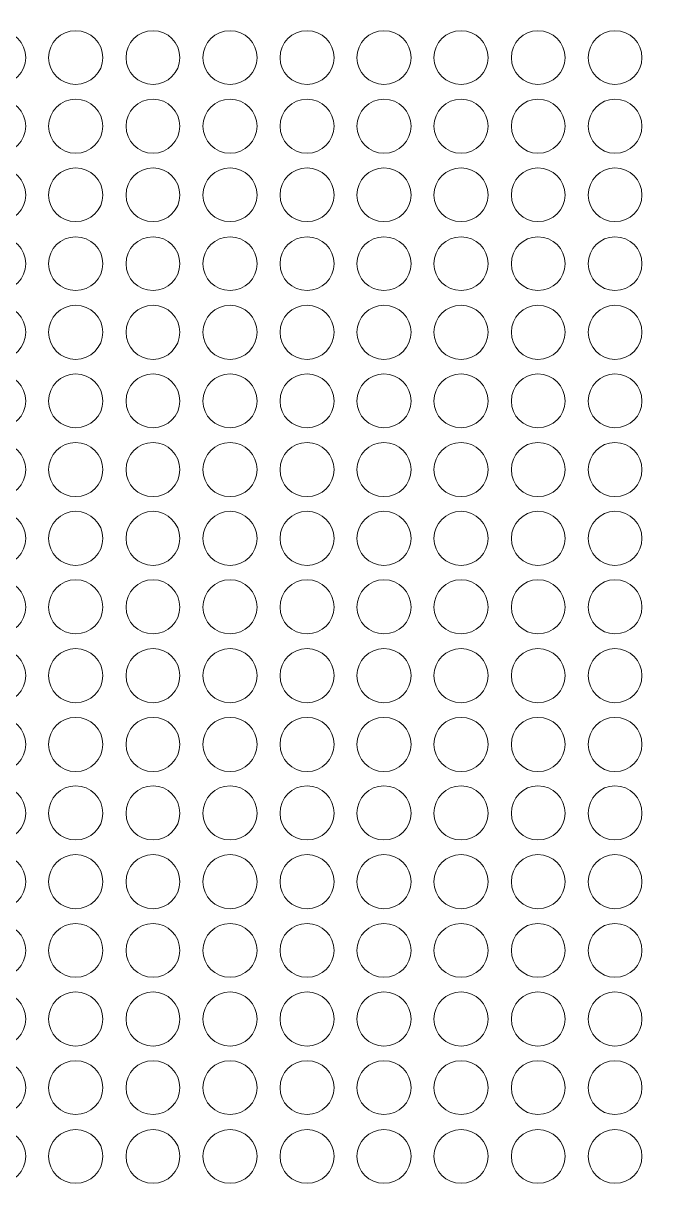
# Model space of a CAD drawing. Header units: inches. Extents: x 243 to 900, y -519 to -86.
# Drawn here: x 357.24 to 377.49, y -239.6 to -202.09 of the extents above; entities that cross this region are included whole.
import ezdxf

# ---------------------------------------------------------------- set-up
doc = ezdxf.new("R2010")
doc.units = ezdxf.units.IN
doc.header["$MEASUREMENT"] = 0
doc.layers.add('Layer 1', color=7, linetype='Continuous')

# ---------------------------------------------------------------- blocks, each defined once
blk = doc.blocks.new('block 3')
at = {"layer": 'Layer 1', "lineweight": 0}
blk.add_open_spline([(898.138, -484.267), (898.138, -494.991), (889.368, -503.763), (878.645, -503.763), (878.645, -503.763), (266.12, -503.763), (266.12, -503.763), (255.397, -503.763), (246.624, -494.991), (246.624, -484.267), (246.624, -484.267), (246.624, -108.507), (246.624, -108.507), (246.624, -97.783), (255.397, -89.011), (266.12, -89.011), (266.12, -89.011), (878.645, -89.011), (878.645, -89.011), (889.368, -89.011), (898.138, -97.783), (898.138, -108.507), (898.138, -108.507), (898.138, -484.267), (898.138, -484.267)], degree=3, knots=[0, 0, 0, 0, 1, 1, 1, 2, 2, 2, 3, 3, 3, 4, 4, 4, 5, 5, 5, 6, 6, 6, 7, 7, 7, 8, 8, 8, 8], dxfattribs=at)
blk = doc.blocks.new('block 2')
at = {"layer": 'Layer 1'}
blk.add_blockref('block 3', (0, 0), dxfattribs=at)
blk = doc.blocks.new('block 34')
at = {"layer": 'Layer 1', "lineweight": 0}
for points in [[(357.322, -203.195), (357.322, -203.669), (356.923, -204.049), (356.449, -204.049), (355.979, -204.049), (355.58, -203.669), (355.58, -203.195), (355.58, -202.706), (355.979, -202.327), (356.449, -202.327), (356.923, -202.327), (357.322, -202.706), (357.322, -203.195)], [(359.794, -203.195), (359.794, -203.669), (359.411, -204.049), (358.921, -204.049), (358.451, -204.049), (358.052, -203.669), (358.052, -203.195), (358.052, -202.706), (358.451, -202.327), (358.921, -202.327), (359.411, -202.327), (359.794, -202.706), (359.794, -203.195)], [(362.266, -203.195), (362.266, -203.669), (361.882, -204.049), (361.409, -204.049), (360.923, -204.049), (360.54, -203.669), (360.54, -203.195), (360.54, -202.706), (360.923, -202.327), (361.409, -202.327), (361.882, -202.327), (362.266, -202.706), (362.266, -203.195)], [(364.751, -203.195), (364.751, -203.669), (364.352, -204.049), (363.881, -204.049), (363.392, -204.049), (363.011, -203.669), (363.011, -203.195), (363.011, -202.706), (363.392, -202.327), (363.881, -202.327), (364.352, -202.327), (364.751, -202.706), (364.751, -203.195)], [(367.223, -203.195), (367.223, -203.669), (366.829, -204.049), (366.353, -204.049), (365.867, -204.049), (365.486, -203.669), (365.486, -203.195), (365.486, -202.706), (365.867, -202.327), (366.353, -202.327), (366.829, -202.327), (367.223, -202.706), (367.223, -203.195)], [(369.695, -203.195), (369.695, -203.669), (369.312, -204.049), (368.825, -204.049), (368.352, -204.049), (367.955, -203.669), (367.955, -203.195), (367.955, -202.706), (368.352, -202.327), (368.825, -202.327), (369.312, -202.327), (369.695, -202.706), (369.695, -203.195)], [(372.167, -203.195), (372.167, -203.669), (371.786, -204.049), (371.3, -204.049), (370.824, -204.049), (370.427, -203.669), (370.427, -203.195), (370.427, -202.706), (370.824, -202.327), (371.3, -202.327), (371.786, -202.327), (372.167, -202.706), (372.167, -203.195)], [(374.639, -203.195), (374.639, -203.669), (374.258, -204.049), (373.767, -204.049), (373.299, -204.049), (372.918, -203.669), (372.918, -203.195), (372.918, -202.706), (373.299, -202.327), (373.767, -202.327), (374.258, -202.327), (374.639, -202.706), (374.639, -203.195)], [(377.111, -203.195), (377.111, -203.669), (376.73, -204.049), (376.241, -204.049), (375.768, -204.049), (375.387, -203.669), (375.387, -203.195), (375.387, -202.706), (375.768, -202.327), (376.241, -202.327), (376.73, -202.327), (377.111, -202.706), (377.111, -203.195)]]:
    blk.add_open_spline(points, degree=3, knots=[0, 0, 0, 0, 1, 1, 1, 2, 2, 2, 3, 3, 3, 4, 4, 4, 4], dxfattribs=at)
blk = doc.blocks.new('block 35')
at = {"layer": 'Layer 1', "lineweight": 0}
for points in [[(357.322, -205.392), (357.322, -205.868), (356.923, -206.263), (356.449, -206.263), (355.979, -206.263), (355.58, -205.868), (355.58, -205.392), (355.58, -204.921), (355.979, -204.525), (356.449, -204.525), (356.923, -204.525), (357.322, -204.921), (357.322, -205.392)], [(359.794, -205.392), (359.794, -205.868), (359.411, -206.263), (358.921, -206.263), (358.451, -206.263), (358.052, -205.868), (358.052, -205.392), (358.052, -204.921), (358.451, -204.525), (358.921, -204.525), (359.411, -204.525), (359.794, -204.921), (359.794, -205.392)], [(362.266, -205.392), (362.266, -205.868), (361.882, -206.263), (361.409, -206.263), (360.923, -206.263), (360.54, -205.868), (360.54, -205.392), (360.54, -204.921), (360.923, -204.525), (361.409, -204.525), (361.882, -204.525), (362.266, -204.921), (362.266, -205.392)], [(364.751, -205.392), (364.751, -205.868), (364.352, -206.263), (363.881, -206.263), (363.392, -206.263), (363.011, -205.868), (363.011, -205.392), (363.011, -204.921), (363.392, -204.525), (363.881, -204.525), (364.352, -204.525), (364.751, -204.921), (364.751, -205.392)], [(367.223, -205.392), (367.223, -205.868), (366.829, -206.263), (366.353, -206.263), (365.867, -206.263), (365.486, -205.868), (365.486, -205.392), (365.486, -204.921), (365.867, -204.525), (366.353, -204.525), (366.829, -204.525), (367.223, -204.921), (367.223, -205.392)], [(369.695, -205.392), (369.695, -205.868), (369.312, -206.263), (368.825, -206.263), (368.352, -206.263), (367.955, -205.868), (367.955, -205.392), (367.955, -204.921), (368.352, -204.525), (368.825, -204.525), (369.312, -204.525), (369.695, -204.921), (369.695, -205.392)], [(372.167, -205.392), (372.167, -205.868), (371.786, -206.263), (371.3, -206.263), (370.824, -206.263), (370.427, -205.868), (370.427, -205.392), (370.427, -204.921), (370.824, -204.525), (371.3, -204.525), (371.786, -204.525), (372.167, -204.921), (372.167, -205.392)], [(374.639, -205.392), (374.639, -205.868), (374.258, -206.263), (373.767, -206.263), (373.299, -206.263), (372.918, -205.868), (372.918, -205.392), (372.918, -204.921), (373.299, -204.525), (373.767, -204.525), (374.258, -204.525), (374.639, -204.921), (374.639, -205.392)], [(377.111, -205.392), (377.111, -205.868), (376.73, -206.263), (376.241, -206.263), (375.768, -206.263), (375.387, -205.868), (375.387, -205.392), (375.387, -204.921), (375.768, -204.525), (376.241, -204.525), (376.73, -204.525), (377.111, -204.921), (377.111, -205.392)]]:
    blk.add_open_spline(points, degree=3, knots=[0, 0, 0, 0, 1, 1, 1, 2, 2, 2, 3, 3, 3, 4, 4, 4, 4], dxfattribs=at)
blk = doc.blocks.new('block 36')
at = {"layer": 'Layer 1', "lineweight": 0}
for points in [[(357.322, -207.606), (357.322, -208.078), (356.923, -208.459), (356.449, -208.459), (355.979, -208.459), (355.58, -208.078), (355.58, -207.606), (355.58, -207.117), (355.979, -206.734), (356.449, -206.734), (356.923, -206.734), (357.322, -207.117), (357.322, -207.606)], [(359.794, -207.606), (359.794, -208.078), (359.411, -208.459), (358.921, -208.459), (358.451, -208.459), (358.052, -208.078), (358.052, -207.606), (358.052, -207.117), (358.451, -206.734), (358.921, -206.734), (359.411, -206.734), (359.794, -207.117), (359.794, -207.606)], [(362.266, -207.606), (362.266, -208.078), (361.882, -208.459), (361.409, -208.459), (360.923, -208.459), (360.54, -208.078), (360.54, -207.606), (360.54, -207.117), (360.923, -206.734), (361.409, -206.734), (361.882, -206.734), (362.266, -207.117), (362.266, -207.606)], [(364.751, -207.606), (364.751, -208.078), (364.352, -208.459), (363.881, -208.459), (363.392, -208.459), (363.011, -208.078), (363.011, -207.606), (363.011, -207.117), (363.392, -206.734), (363.881, -206.734), (364.352, -206.734), (364.751, -207.117), (364.751, -207.606)], [(367.223, -207.606), (367.223, -208.078), (366.829, -208.459), (366.353, -208.459), (365.867, -208.459), (365.486, -208.078), (365.486, -207.606), (365.486, -207.117), (365.867, -206.734), (366.353, -206.734), (366.829, -206.734), (367.223, -207.117), (367.223, -207.606)], [(369.695, -207.606), (369.695, -208.078), (369.312, -208.459), (368.825, -208.459), (368.352, -208.459), (367.955, -208.078), (367.955, -207.606), (367.955, -207.117), (368.352, -206.734), (368.825, -206.734), (369.312, -206.734), (369.695, -207.117), (369.695, -207.606)], [(372.167, -207.606), (372.167, -208.078), (371.786, -208.459), (371.3, -208.459), (370.824, -208.459), (370.427, -208.078), (370.427, -207.606), (370.427, -207.117), (370.824, -206.734), (371.3, -206.734), (371.786, -206.734), (372.167, -207.117), (372.167, -207.606)], [(374.639, -207.606), (374.639, -208.078), (374.258, -208.459), (373.767, -208.459), (373.299, -208.459), (372.918, -208.078), (372.918, -207.606), (372.918, -207.117), (373.299, -206.734), (373.767, -206.734), (374.258, -206.734), (374.639, -207.117), (374.639, -207.606)], [(377.111, -207.606), (377.111, -208.078), (376.73, -208.459), (376.241, -208.459), (375.768, -208.459), (375.387, -208.078), (375.387, -207.606), (375.387, -207.117), (375.768, -206.734), (376.241, -206.734), (376.73, -206.734), (377.111, -207.117), (377.111, -207.606)]]:
    blk.add_open_spline(points, degree=3, knots=[0, 0, 0, 0, 1, 1, 1, 2, 2, 2, 3, 3, 3, 4, 4, 4, 4], dxfattribs=at)
blk = doc.blocks.new('block 37')
at = {"layer": 'Layer 1', "lineweight": 0}
for points in [[(357.322, -209.817), (357.322, -210.291), (356.923, -210.671), (356.449, -210.671), (355.979, -210.671), (355.58, -210.291), (355.58, -209.817), (355.58, -209.327), (355.979, -208.948), (356.449, -208.948), (356.923, -208.948), (357.322, -209.327), (357.322, -209.817)], [(359.794, -209.817), (359.794, -210.291), (359.411, -210.671), (358.921, -210.671), (358.451, -210.671), (358.052, -210.291), (358.052, -209.817), (358.052, -209.327), (358.451, -208.948), (358.921, -208.948), (359.411, -208.948), (359.794, -209.327), (359.794, -209.817)], [(362.266, -209.817), (362.266, -210.291), (361.882, -210.671), (361.409, -210.671), (360.923, -210.671), (360.54, -210.291), (360.54, -209.817), (360.54, -209.327), (360.923, -208.948), (361.409, -208.948), (361.882, -208.948), (362.266, -209.327), (362.266, -209.817)], [(364.751, -209.817), (364.751, -210.291), (364.352, -210.671), (363.881, -210.671), (363.392, -210.671), (363.011, -210.291), (363.011, -209.817), (363.011, -209.327), (363.392, -208.948), (363.881, -208.948), (364.352, -208.948), (364.751, -209.327), (364.751, -209.817)], [(367.223, -209.817), (367.223, -210.291), (366.829, -210.671), (366.353, -210.671), (365.867, -210.671), (365.486, -210.291), (365.486, -209.817), (365.486, -209.327), (365.867, -208.948), (366.353, -208.948), (366.829, -208.948), (367.223, -209.327), (367.223, -209.817)], [(369.695, -209.817), (369.695, -210.291), (369.312, -210.671), (368.825, -210.671), (368.352, -210.671), (367.955, -210.291), (367.955, -209.817), (367.955, -209.327), (368.352, -208.948), (368.825, -208.948), (369.312, -208.948), (369.695, -209.327), (369.695, -209.817)], [(372.167, -209.817), (372.167, -210.291), (371.786, -210.671), (371.3, -210.671), (370.824, -210.671), (370.427, -210.291), (370.427, -209.817), (370.427, -209.327), (370.824, -208.948), (371.3, -208.948), (371.786, -208.948), (372.167, -209.327), (372.167, -209.817)], [(374.639, -209.817), (374.639, -210.291), (374.258, -210.671), (373.767, -210.671), (373.299, -210.671), (372.918, -210.291), (372.918, -209.817), (372.918, -209.327), (373.299, -208.948), (373.767, -208.948), (374.258, -208.948), (374.639, -209.327), (374.639, -209.817)], [(377.111, -209.817), (377.111, -210.291), (376.73, -210.671), (376.241, -210.671), (375.768, -210.671), (375.387, -210.291), (375.387, -209.817), (375.387, -209.327), (375.768, -208.948), (376.241, -208.948), (376.73, -208.948), (377.111, -209.327), (377.111, -209.817)]]:
    blk.add_open_spline(points, degree=3, knots=[0, 0, 0, 0, 1, 1, 1, 2, 2, 2, 3, 3, 3, 4, 4, 4, 4], dxfattribs=at)
blk = doc.blocks.new('block 38')
at = {"layer": 'Layer 1', "lineweight": 0}
for points in [[(357.322, -212.014), (357.322, -212.49), (356.923, -212.886), (356.449, -212.886), (355.979, -212.886), (355.58, -212.49), (355.58, -212.014), (355.58, -211.543), (355.979, -211.145), (356.449, -211.145), (356.923, -211.145), (357.322, -211.543), (357.322, -212.014)], [(359.794, -212.014), (359.794, -212.49), (359.411, -212.886), (358.921, -212.886), (358.451, -212.886), (358.052, -212.49), (358.052, -212.014), (358.052, -211.543), (358.451, -211.145), (358.921, -211.145), (359.411, -211.145), (359.794, -211.543), (359.794, -212.014)], [(362.266, -212.014), (362.266, -212.49), (361.882, -212.886), (361.409, -212.886), (360.923, -212.886), (360.54, -212.49), (360.54, -212.014), (360.54, -211.543), (360.923, -211.145), (361.409, -211.145), (361.882, -211.145), (362.266, -211.543), (362.266, -212.014)], [(364.751, -212.014), (364.751, -212.49), (364.352, -212.886), (363.881, -212.886), (363.392, -212.886), (363.011, -212.49), (363.011, -212.014), (363.011, -211.543), (363.392, -211.145), (363.881, -211.145), (364.352, -211.145), (364.751, -211.543), (364.751, -212.014)], [(367.223, -212.014), (367.223, -212.49), (366.829, -212.886), (366.353, -212.886), (365.867, -212.886), (365.486, -212.49), (365.486, -212.014), (365.486, -211.543), (365.867, -211.145), (366.353, -211.145), (366.829, -211.145), (367.223, -211.543), (367.223, -212.014)], [(369.695, -212.014), (369.695, -212.49), (369.312, -212.886), (368.825, -212.886), (368.352, -212.886), (367.955, -212.49), (367.955, -212.014), (367.955, -211.543), (368.352, -211.145), (368.825, -211.145), (369.312, -211.145), (369.695, -211.543), (369.695, -212.014)], [(372.167, -212.014), (372.167, -212.49), (371.786, -212.886), (371.3, -212.886), (370.824, -212.886), (370.427, -212.49), (370.427, -212.014), (370.427, -211.543), (370.824, -211.145), (371.3, -211.145), (371.786, -211.145), (372.167, -211.543), (372.167, -212.014)], [(374.639, -212.014), (374.639, -212.49), (374.258, -212.886), (373.767, -212.886), (373.299, -212.886), (372.918, -212.49), (372.918, -212.014), (372.918, -211.543), (373.299, -211.145), (373.767, -211.145), (374.258, -211.145), (374.639, -211.543), (374.639, -212.014)], [(377.111, -212.014), (377.111, -212.49), (376.73, -212.886), (376.241, -212.886), (375.768, -212.886), (375.387, -212.49), (375.387, -212.014), (375.387, -211.543), (375.768, -211.145), (376.241, -211.145), (376.73, -211.145), (377.111, -211.543), (377.111, -212.014)]]:
    blk.add_open_spline(points, degree=3, knots=[0, 0, 0, 0, 1, 1, 1, 2, 2, 2, 3, 3, 3, 4, 4, 4, 4], dxfattribs=at)
blk = doc.blocks.new('block 39')
at = {"layer": 'Layer 1', "lineweight": 0}
for points in [[(357.322, -214.229), (357.322, -214.699), (356.923, -215.083), (356.449, -215.083), (355.979, -215.083), (355.58, -214.699), (355.58, -214.229), (355.58, -213.74), (355.979, -213.355), (356.449, -213.355), (356.923, -213.355), (357.322, -213.74), (357.322, -214.229)], [(359.794, -214.229), (359.794, -214.699), (359.411, -215.083), (358.921, -215.083), (358.451, -215.083), (358.052, -214.699), (358.052, -214.229), (358.052, -213.74), (358.451, -213.355), (358.921, -213.355), (359.411, -213.355), (359.794, -213.74), (359.794, -214.229)], [(362.266, -214.229), (362.266, -214.699), (361.882, -215.083), (361.409, -215.083), (360.923, -215.083), (360.54, -214.699), (360.54, -214.229), (360.54, -213.74), (360.923, -213.355), (361.409, -213.355), (361.882, -213.355), (362.266, -213.74), (362.266, -214.229)], [(364.751, -214.229), (364.751, -214.699), (364.352, -215.083), (363.881, -215.083), (363.392, -215.083), (363.011, -214.699), (363.011, -214.229), (363.011, -213.74), (363.392, -213.355), (363.881, -213.355), (364.352, -213.355), (364.751, -213.74), (364.751, -214.229)], [(367.223, -214.229), (367.223, -214.699), (366.829, -215.083), (366.353, -215.083), (365.867, -215.083), (365.486, -214.699), (365.486, -214.229), (365.486, -213.74), (365.867, -213.355), (366.353, -213.355), (366.829, -213.355), (367.223, -213.74), (367.223, -214.229)], [(369.695, -214.229), (369.695, -214.699), (369.312, -215.083), (368.825, -215.083), (368.352, -215.083), (367.955, -214.699), (367.955, -214.229), (367.955, -213.74), (368.352, -213.355), (368.825, -213.355), (369.312, -213.355), (369.695, -213.74), (369.695, -214.229)], [(372.167, -214.229), (372.167, -214.699), (371.786, -215.083), (371.3, -215.083), (370.824, -215.083), (370.427, -214.699), (370.427, -214.229), (370.427, -213.74), (370.824, -213.355), (371.3, -213.355), (371.786, -213.355), (372.167, -213.74), (372.167, -214.229)], [(374.639, -214.229), (374.639, -214.699), (374.258, -215.083), (373.767, -215.083), (373.299, -215.083), (372.918, -214.699), (372.918, -214.229), (372.918, -213.74), (373.299, -213.355), (373.767, -213.355), (374.258, -213.355), (374.639, -213.74), (374.639, -214.229)], [(377.111, -214.229), (377.111, -214.699), (376.73, -215.083), (376.241, -215.083), (375.768, -215.083), (375.387, -214.699), (375.387, -214.229), (375.387, -213.74), (375.768, -213.355), (376.241, -213.355), (376.73, -213.355), (377.111, -213.74), (377.111, -214.229)]]:
    blk.add_open_spline(points, degree=3, knots=[0, 0, 0, 0, 1, 1, 1, 2, 2, 2, 3, 3, 3, 4, 4, 4, 4], dxfattribs=at)
blk = doc.blocks.new('block 40')
at = {"layer": 'Layer 1', "lineweight": 0}
for points in [[(357.322, -216.425), (357.322, -216.914), (356.923, -217.295), (356.449, -217.295), (355.979, -217.295), (355.58, -216.914), (355.58, -216.425), (355.58, -215.952), (355.979, -215.556), (356.449, -215.556), (356.923, -215.556), (357.322, -215.952), (357.322, -216.425)], [(359.794, -216.425), (359.794, -216.914), (359.411, -217.295), (358.921, -217.295), (358.451, -217.295), (358.052, -216.914), (358.052, -216.425), (358.052, -215.952), (358.451, -215.556), (358.921, -215.556), (359.411, -215.556), (359.794, -215.952), (359.794, -216.425)], [(362.266, -216.425), (362.266, -216.914), (361.882, -217.295), (361.409, -217.295), (360.923, -217.295), (360.54, -216.914), (360.54, -216.425), (360.54, -215.952), (360.923, -215.556), (361.409, -215.556), (361.882, -215.556), (362.266, -215.952), (362.266, -216.425)], [(364.751, -216.425), (364.751, -216.914), (364.352, -217.295), (363.881, -217.295), (363.392, -217.295), (363.011, -216.914), (363.011, -216.425), (363.011, -215.952), (363.392, -215.556), (363.881, -215.556), (364.352, -215.556), (364.751, -215.952), (364.751, -216.425)], [(367.223, -216.425), (367.223, -216.914), (366.829, -217.295), (366.353, -217.295), (365.867, -217.295), (365.486, -216.914), (365.486, -216.425), (365.486, -215.952), (365.867, -215.556), (366.353, -215.556), (366.829, -215.556), (367.223, -215.952), (367.223, -216.425)], [(369.695, -216.425), (369.695, -216.914), (369.312, -217.295), (368.825, -217.295), (368.352, -217.295), (367.955, -216.914), (367.955, -216.425), (367.955, -215.952), (368.352, -215.556), (368.825, -215.556), (369.312, -215.556), (369.695, -215.952), (369.695, -216.425)], [(372.167, -216.425), (372.167, -216.914), (371.786, -217.295), (371.3, -217.295), (370.824, -217.295), (370.427, -216.914), (370.427, -216.425), (370.427, -215.952), (370.824, -215.556), (371.3, -215.556), (371.786, -215.556), (372.167, -215.952), (372.167, -216.425)], [(374.639, -216.425), (374.639, -216.914), (374.258, -217.295), (373.767, -217.295), (373.299, -217.295), (372.918, -216.914), (372.918, -216.425), (372.918, -215.952), (373.299, -215.556), (373.767, -215.556), (374.258, -215.556), (374.639, -215.952), (374.639, -216.425)], [(377.111, -216.425), (377.111, -216.914), (376.73, -217.295), (376.241, -217.295), (375.768, -217.295), (375.387, -216.914), (375.387, -216.425), (375.387, -215.952), (375.768, -215.556), (376.241, -215.556), (376.73, -215.556), (377.111, -215.952), (377.111, -216.425)]]:
    blk.add_open_spline(points, degree=3, knots=[0, 0, 0, 0, 1, 1, 1, 2, 2, 2, 3, 3, 3, 4, 4, 4, 4], dxfattribs=at)
blk = doc.blocks.new('block 41')
at = {"layer": 'Layer 1', "lineweight": 0}
for points in [[(357.322, -218.637), (357.322, -219.111), (356.923, -219.509), (356.449, -219.509), (355.979, -219.509), (355.58, -219.111), (355.58, -218.637), (355.58, -218.166), (355.979, -217.768), (356.449, -217.768), (356.923, -217.768), (357.322, -218.166), (357.322, -218.637)], [(359.794, -218.637), (359.794, -219.111), (359.411, -219.509), (358.921, -219.509), (358.451, -219.509), (358.052, -219.111), (358.052, -218.637), (358.052, -218.166), (358.451, -217.768), (358.921, -217.768), (359.411, -217.768), (359.794, -218.166), (359.794, -218.637)], [(362.266, -218.637), (362.266, -219.111), (361.882, -219.509), (361.409, -219.509), (360.923, -219.509), (360.54, -219.111), (360.54, -218.637), (360.54, -218.166), (360.923, -217.768), (361.409, -217.768), (361.882, -217.768), (362.266, -218.166), (362.266, -218.637)], [(364.751, -218.637), (364.751, -219.111), (364.352, -219.509), (363.881, -219.509), (363.392, -219.509), (363.011, -219.111), (363.011, -218.637), (363.011, -218.166), (363.392, -217.768), (363.881, -217.768), (364.352, -217.768), (364.751, -218.166), (364.751, -218.637)], [(367.223, -218.637), (367.223, -219.111), (366.829, -219.509), (366.353, -219.509), (365.867, -219.509), (365.486, -219.111), (365.486, -218.637), (365.486, -218.166), (365.867, -217.768), (366.353, -217.768), (366.829, -217.768), (367.223, -218.166), (367.223, -218.637)], [(369.695, -218.637), (369.695, -219.111), (369.312, -219.509), (368.825, -219.509), (368.352, -219.509), (367.955, -219.111), (367.955, -218.637), (367.955, -218.166), (368.352, -217.768), (368.825, -217.768), (369.312, -217.768), (369.695, -218.166), (369.695, -218.637)], [(372.167, -218.637), (372.167, -219.111), (371.786, -219.509), (371.3, -219.509), (370.824, -219.509), (370.427, -219.111), (370.427, -218.637), (370.427, -218.166), (370.824, -217.768), (371.3, -217.768), (371.786, -217.768), (372.167, -218.166), (372.167, -218.637)], [(374.639, -218.637), (374.639, -219.111), (374.258, -219.509), (373.767, -219.509), (373.299, -219.509), (372.918, -219.111), (372.918, -218.637), (372.918, -218.166), (373.299, -217.768), (373.767, -217.768), (374.258, -217.768), (374.639, -218.166), (374.639, -218.637)], [(377.111, -218.637), (377.111, -219.111), (376.73, -219.509), (376.241, -219.509), (375.768, -219.509), (375.387, -219.111), (375.387, -218.637), (375.387, -218.166), (375.768, -217.768), (376.241, -217.768), (376.73, -217.768), (377.111, -218.166), (377.111, -218.637)]]:
    blk.add_open_spline(points, degree=3, knots=[0, 0, 0, 0, 1, 1, 1, 2, 2, 2, 3, 3, 3, 4, 4, 4, 4], dxfattribs=at)
blk = doc.blocks.new('block 42')
at = {"layer": 'Layer 1', "lineweight": 0}
for points in [[(357.322, -220.851), (357.322, -221.32), (356.923, -221.705), (356.449, -221.705), (355.979, -221.705), (355.58, -221.32), (355.58, -220.851), (355.58, -220.363), (355.979, -219.965), (356.449, -219.965), (356.923, -219.965), (357.322, -220.363), (357.322, -220.851)], [(359.794, -220.851), (359.794, -221.32), (359.411, -221.705), (358.921, -221.705), (358.451, -221.705), (358.052, -221.32), (358.052, -220.851), (358.052, -220.363), (358.451, -219.965), (358.921, -219.965), (359.411, -219.965), (359.794, -220.363), (359.794, -220.851)], [(362.266, -220.851), (362.266, -221.32), (361.882, -221.705), (361.409, -221.705), (360.923, -221.705), (360.54, -221.32), (360.54, -220.851), (360.54, -220.363), (360.923, -219.965), (361.409, -219.965), (361.882, -219.965), (362.266, -220.363), (362.266, -220.851)], [(364.751, -220.851), (364.751, -221.32), (364.352, -221.705), (363.881, -221.705), (363.392, -221.705), (363.011, -221.32), (363.011, -220.851), (363.011, -220.363), (363.392, -219.965), (363.881, -219.965), (364.352, -219.965), (364.751, -220.363), (364.751, -220.851)], [(367.223, -220.851), (367.223, -221.32), (366.829, -221.705), (366.353, -221.705), (365.867, -221.705), (365.486, -221.32), (365.486, -220.851), (365.486, -220.363), (365.867, -219.965), (366.353, -219.965), (366.829, -219.965), (367.223, -220.363), (367.223, -220.851)], [(369.695, -220.851), (369.695, -221.32), (369.312, -221.705), (368.825, -221.705), (368.352, -221.705), (367.955, -221.32), (367.955, -220.851), (367.955, -220.363), (368.352, -219.965), (368.825, -219.965), (369.312, -219.965), (369.695, -220.363), (369.695, -220.851)], [(372.167, -220.851), (372.167, -221.32), (371.786, -221.705), (371.3, -221.705), (370.824, -221.705), (370.427, -221.32), (370.427, -220.851), (370.427, -220.363), (370.824, -219.965), (371.3, -219.965), (371.786, -219.965), (372.167, -220.363), (372.167, -220.851)], [(374.639, -220.851), (374.639, -221.32), (374.258, -221.705), (373.767, -221.705), (373.299, -221.705), (372.918, -221.32), (372.918, -220.851), (372.918, -220.363), (373.299, -219.965), (373.767, -219.965), (374.258, -219.965), (374.639, -220.363), (374.639, -220.851)], [(377.111, -220.851), (377.111, -221.32), (376.73, -221.705), (376.241, -221.705), (375.768, -221.705), (375.387, -221.32), (375.387, -220.851), (375.387, -220.363), (375.768, -219.965), (376.241, -219.965), (376.73, -219.965), (377.111, -220.363), (377.111, -220.851)]]:
    blk.add_open_spline(points, degree=3, knots=[0, 0, 0, 0, 1, 1, 1, 2, 2, 2, 3, 3, 3, 4, 4, 4, 4], dxfattribs=at)
blk = doc.blocks.new('block 43')
at = {"layer": 'Layer 1', "lineweight": 0}
for points in [[(357.322, -223.046), (357.322, -223.537), (356.923, -223.917), (356.449, -223.917), (355.979, -223.917), (355.58, -223.537), (355.58, -223.046), (355.58, -222.573), (355.979, -222.178), (356.449, -222.178), (356.923, -222.178), (357.322, -222.573), (357.322, -223.046)], [(359.794, -223.046), (359.794, -223.537), (359.411, -223.917), (358.921, -223.917), (358.451, -223.917), (358.052, -223.537), (358.052, -223.046), (358.052, -222.573), (358.451, -222.178), (358.921, -222.178), (359.411, -222.178), (359.794, -222.573), (359.794, -223.046)], [(362.266, -223.046), (362.266, -223.537), (361.882, -223.917), (361.409, -223.917), (360.923, -223.917), (360.54, -223.537), (360.54, -223.046), (360.54, -222.573), (360.923, -222.178), (361.409, -222.178), (361.882, -222.178), (362.266, -222.573), (362.266, -223.046)], [(364.751, -223.046), (364.751, -223.537), (364.352, -223.917), (363.881, -223.917), (363.392, -223.917), (363.011, -223.537), (363.011, -223.046), (363.011, -222.573), (363.392, -222.178), (363.881, -222.178), (364.352, -222.178), (364.751, -222.573), (364.751, -223.046)], [(367.223, -223.046), (367.223, -223.537), (366.829, -223.917), (366.353, -223.917), (365.867, -223.917), (365.486, -223.537), (365.486, -223.046), (365.486, -222.573), (365.867, -222.178), (366.353, -222.178), (366.829, -222.178), (367.223, -222.573), (367.223, -223.046)], [(369.695, -223.046), (369.695, -223.537), (369.312, -223.917), (368.825, -223.917), (368.352, -223.917), (367.955, -223.537), (367.955, -223.046), (367.955, -222.573), (368.352, -222.178), (368.825, -222.178), (369.312, -222.178), (369.695, -222.573), (369.695, -223.046)], [(372.167, -223.046), (372.167, -223.537), (371.786, -223.917), (371.3, -223.917), (370.824, -223.917), (370.427, -223.537), (370.427, -223.046), (370.427, -222.573), (370.824, -222.178), (371.3, -222.178), (371.786, -222.178), (372.167, -222.573), (372.167, -223.046)], [(374.639, -223.046), (374.639, -223.537), (374.258, -223.917), (373.767, -223.917), (373.299, -223.917), (372.918, -223.537), (372.918, -223.046), (372.918, -222.573), (373.299, -222.178), (373.767, -222.178), (374.258, -222.178), (374.639, -222.573), (374.639, -223.046)], [(377.111, -223.046), (377.111, -223.537), (376.73, -223.917), (376.241, -223.917), (375.768, -223.917), (375.387, -223.537), (375.387, -223.046), (375.387, -222.573), (375.768, -222.178), (376.241, -222.178), (376.73, -222.178), (377.111, -222.573), (377.111, -223.046)]]:
    blk.add_open_spline(points, degree=3, knots=[0, 0, 0, 0, 1, 1, 1, 2, 2, 2, 3, 3, 3, 4, 4, 4, 4], dxfattribs=at)
blk = doc.blocks.new('block 44')
at = {"layer": 'Layer 1', "lineweight": 0}
for points in [[(357.322, -225.259), (357.322, -225.733), (356.923, -226.13), (356.449, -226.13), (355.979, -226.13), (355.58, -225.733), (355.58, -225.259), (355.58, -224.773), (355.979, -224.391), (356.449, -224.391), (356.923, -224.391), (357.322, -224.773), (357.322, -225.259)], [(359.794, -225.259), (359.794, -225.733), (359.411, -226.13), (358.921, -226.13), (358.451, -226.13), (358.052, -225.733), (358.052, -225.259), (358.052, -224.773), (358.451, -224.391), (358.921, -224.391), (359.411, -224.391), (359.794, -224.773), (359.794, -225.259)], [(362.266, -225.259), (362.266, -225.733), (361.882, -226.13), (361.409, -226.13), (360.923, -226.13), (360.54, -225.733), (360.54, -225.259), (360.54, -224.773), (360.923, -224.391), (361.409, -224.391), (361.882, -224.391), (362.266, -224.773), (362.266, -225.259)], [(364.751, -225.259), (364.751, -225.733), (364.352, -226.13), (363.881, -226.13), (363.392, -226.13), (363.011, -225.733), (363.011, -225.259), (363.011, -224.773), (363.392, -224.391), (363.881, -224.391), (364.352, -224.391), (364.751, -224.773), (364.751, -225.259)], [(367.223, -225.259), (367.223, -225.733), (366.829, -226.13), (366.353, -226.13), (365.867, -226.13), (365.486, -225.733), (365.486, -225.259), (365.486, -224.773), (365.867, -224.391), (366.353, -224.391), (366.829, -224.391), (367.223, -224.773), (367.223, -225.259)], [(369.695, -225.259), (369.695, -225.733), (369.312, -226.13), (368.825, -226.13), (368.352, -226.13), (367.955, -225.733), (367.955, -225.259), (367.955, -224.773), (368.352, -224.391), (368.825, -224.391), (369.312, -224.391), (369.695, -224.773), (369.695, -225.259)], [(372.167, -225.259), (372.167, -225.733), (371.786, -226.13), (371.3, -226.13), (370.824, -226.13), (370.427, -225.733), (370.427, -225.259), (370.427, -224.773), (370.824, -224.391), (371.3, -224.391), (371.786, -224.391), (372.167, -224.773), (372.167, -225.259)], [(374.639, -225.259), (374.639, -225.733), (374.258, -226.13), (373.767, -226.13), (373.299, -226.13), (372.918, -225.733), (372.918, -225.259), (372.918, -224.773), (373.299, -224.391), (373.767, -224.391), (374.258, -224.391), (374.639, -224.773), (374.639, -225.259)], [(377.111, -225.259), (377.111, -225.733), (376.73, -226.13), (376.241, -226.13), (375.768, -226.13), (375.387, -225.733), (375.387, -225.259), (375.387, -224.773), (375.768, -224.391), (376.241, -224.391), (376.73, -224.391), (377.111, -224.773), (377.111, -225.259)]]:
    blk.add_open_spline(points, degree=3, knots=[0, 0, 0, 0, 1, 1, 1, 2, 2, 2, 3, 3, 3, 4, 4, 4, 4], dxfattribs=at)
blk = doc.blocks.new('block 45')
at = {"layer": 'Layer 1', "lineweight": 0}
for points in [[(357.322, -227.472), (357.322, -227.945), (356.923, -228.326), (356.449, -228.326), (355.979, -228.326), (355.58, -227.945), (355.58, -227.472), (355.58, -226.983), (355.979, -226.587), (356.449, -226.587), (356.923, -226.587), (357.322, -226.983), (357.322, -227.472)], [(359.794, -227.472), (359.794, -227.945), (359.411, -228.326), (358.921, -228.326), (358.451, -228.326), (358.052, -227.945), (358.052, -227.472), (358.052, -226.983), (358.451, -226.587), (358.921, -226.587), (359.411, -226.587), (359.794, -226.983), (359.794, -227.472)], [(362.266, -227.472), (362.266, -227.945), (361.882, -228.326), (361.409, -228.326), (360.923, -228.326), (360.54, -227.945), (360.54, -227.472), (360.54, -226.983), (360.923, -226.587), (361.409, -226.587), (361.882, -226.587), (362.266, -226.983), (362.266, -227.472)], [(364.751, -227.472), (364.751, -227.945), (364.352, -228.326), (363.881, -228.326), (363.392, -228.326), (363.011, -227.945), (363.011, -227.472), (363.011, -226.983), (363.392, -226.587), (363.881, -226.587), (364.352, -226.587), (364.751, -226.983), (364.751, -227.472)], [(367.223, -227.472), (367.223, -227.945), (366.829, -228.326), (366.353, -228.326), (365.867, -228.326), (365.486, -227.945), (365.486, -227.472), (365.486, -226.983), (365.867, -226.587), (366.353, -226.587), (366.829, -226.587), (367.223, -226.983), (367.223, -227.472)], [(369.695, -227.472), (369.695, -227.945), (369.312, -228.326), (368.825, -228.326), (368.352, -228.326), (367.955, -227.945), (367.955, -227.472), (367.955, -226.983), (368.352, -226.587), (368.825, -226.587), (369.312, -226.587), (369.695, -226.983), (369.695, -227.472)], [(372.167, -227.472), (372.167, -227.945), (371.786, -228.326), (371.3, -228.326), (370.824, -228.326), (370.427, -227.945), (370.427, -227.472), (370.427, -226.983), (370.824, -226.587), (371.3, -226.587), (371.786, -226.587), (372.167, -226.983), (372.167, -227.472)], [(374.639, -227.472), (374.639, -227.945), (374.258, -228.326), (373.767, -228.326), (373.299, -228.326), (372.918, -227.945), (372.918, -227.472), (372.918, -226.983), (373.299, -226.587), (373.767, -226.587), (374.258, -226.587), (374.639, -226.983), (374.639, -227.472)], [(377.111, -227.472), (377.111, -227.945), (376.73, -228.326), (376.241, -228.326), (375.768, -228.326), (375.387, -227.945), (375.387, -227.472), (375.387, -226.983), (375.768, -226.587), (376.241, -226.587), (376.73, -226.587), (377.111, -226.983), (377.111, -227.472)]]:
    blk.add_open_spline(points, degree=3, knots=[0, 0, 0, 0, 1, 1, 1, 2, 2, 2, 3, 3, 3, 4, 4, 4, 4], dxfattribs=at)
blk = doc.blocks.new('block 46')
at = {"layer": 'Layer 1', "lineweight": 0}
for points in [[(357.322, -229.67), (357.322, -230.141), (356.923, -230.539), (356.449, -230.539), (355.979, -230.539), (355.58, -230.141), (355.58, -229.67), (355.58, -229.18), (355.979, -228.8), (356.449, -228.8), (356.923, -228.8), (357.322, -229.18), (357.322, -229.67)], [(359.794, -229.67), (359.794, -230.141), (359.411, -230.539), (358.921, -230.539), (358.451, -230.539), (358.052, -230.141), (358.052, -229.67), (358.052, -229.18), (358.451, -228.8), (358.921, -228.8), (359.411, -228.8), (359.794, -229.18), (359.794, -229.67)], [(362.266, -229.67), (362.266, -230.141), (361.882, -230.539), (361.409, -230.539), (360.923, -230.539), (360.54, -230.141), (360.54, -229.67), (360.54, -229.18), (360.923, -228.8), (361.409, -228.8), (361.882, -228.8), (362.266, -229.18), (362.266, -229.67)], [(364.751, -229.67), (364.751, -230.141), (364.352, -230.539), (363.881, -230.539), (363.392, -230.539), (363.011, -230.141), (363.011, -229.67), (363.011, -229.18), (363.392, -228.8), (363.881, -228.8), (364.352, -228.8), (364.751, -229.18), (364.751, -229.67)], [(367.223, -229.67), (367.223, -230.141), (366.829, -230.539), (366.353, -230.539), (365.867, -230.539), (365.486, -230.141), (365.486, -229.67), (365.486, -229.18), (365.867, -228.8), (366.353, -228.8), (366.829, -228.8), (367.223, -229.18), (367.223, -229.67)], [(369.695, -229.67), (369.695, -230.141), (369.312, -230.539), (368.825, -230.539), (368.352, -230.539), (367.955, -230.141), (367.955, -229.67), (367.955, -229.18), (368.352, -228.8), (368.825, -228.8), (369.312, -228.8), (369.695, -229.18), (369.695, -229.67)], [(372.167, -229.67), (372.167, -230.141), (371.786, -230.539), (371.3, -230.539), (370.824, -230.539), (370.427, -230.141), (370.427, -229.67), (370.427, -229.18), (370.824, -228.8), (371.3, -228.8), (371.786, -228.8), (372.167, -229.18), (372.167, -229.67)], [(374.639, -229.67), (374.639, -230.141), (374.258, -230.539), (373.767, -230.539), (373.299, -230.539), (372.918, -230.141), (372.918, -229.67), (372.918, -229.18), (373.299, -228.8), (373.767, -228.8), (374.258, -228.8), (374.639, -229.18), (374.639, -229.67)], [(377.111, -229.67), (377.111, -230.141), (376.73, -230.539), (376.241, -230.539), (375.768, -230.539), (375.387, -230.141), (375.387, -229.67), (375.387, -229.18), (375.768, -228.8), (376.241, -228.8), (376.73, -228.8), (377.111, -229.18), (377.111, -229.67)]]:
    blk.add_open_spline(points, degree=3, knots=[0, 0, 0, 0, 1, 1, 1, 2, 2, 2, 3, 3, 3, 4, 4, 4, 4], dxfattribs=at)
blk = doc.blocks.new('block 47')
at = {"layer": 'Layer 1', "lineweight": 0}
for points in [[(357.322, -231.881), (357.322, -232.354), (356.923, -232.738), (356.449, -232.738), (355.979, -232.738), (355.58, -232.354), (355.58, -231.881), (355.58, -231.394), (355.979, -231.012), (356.449, -231.012), (356.923, -231.012), (357.322, -231.394), (357.322, -231.881)], [(359.794, -231.881), (359.794, -232.354), (359.411, -232.738), (358.921, -232.738), (358.451, -232.738), (358.052, -232.354), (358.052, -231.881), (358.052, -231.394), (358.451, -231.012), (358.921, -231.012), (359.411, -231.012), (359.794, -231.394), (359.794, -231.881)], [(362.266, -231.881), (362.266, -232.354), (361.882, -232.738), (361.409, -232.738), (360.923, -232.738), (360.54, -232.354), (360.54, -231.881), (360.54, -231.394), (360.923, -231.012), (361.409, -231.012), (361.882, -231.012), (362.266, -231.394), (362.266, -231.881)], [(364.751, -231.881), (364.751, -232.354), (364.352, -232.738), (363.881, -232.738), (363.392, -232.738), (363.011, -232.354), (363.011, -231.881), (363.011, -231.394), (363.392, -231.012), (363.881, -231.012), (364.352, -231.012), (364.751, -231.394), (364.751, -231.881)], [(367.223, -231.881), (367.223, -232.354), (366.829, -232.738), (366.353, -232.738), (365.867, -232.738), (365.486, -232.354), (365.486, -231.881), (365.486, -231.394), (365.867, -231.012), (366.353, -231.012), (366.829, -231.012), (367.223, -231.394), (367.223, -231.881)], [(369.695, -231.881), (369.695, -232.354), (369.312, -232.738), (368.825, -232.738), (368.352, -232.738), (367.955, -232.354), (367.955, -231.881), (367.955, -231.394), (368.352, -231.012), (368.825, -231.012), (369.312, -231.012), (369.695, -231.394), (369.695, -231.881)], [(372.167, -231.881), (372.167, -232.354), (371.786, -232.738), (371.3, -232.738), (370.824, -232.738), (370.427, -232.354), (370.427, -231.881), (370.427, -231.394), (370.824, -231.012), (371.3, -231.012), (371.786, -231.012), (372.167, -231.394), (372.167, -231.881)], [(374.639, -231.881), (374.639, -232.354), (374.258, -232.738), (373.767, -232.738), (373.299, -232.738), (372.918, -232.354), (372.918, -231.881), (372.918, -231.394), (373.299, -231.012), (373.767, -231.012), (374.258, -231.012), (374.639, -231.394), (374.639, -231.881)], [(377.111, -231.881), (377.111, -232.354), (376.73, -232.738), (376.241, -232.738), (375.768, -232.738), (375.387, -232.354), (375.387, -231.881), (375.387, -231.394), (375.768, -231.012), (376.241, -231.012), (376.73, -231.012), (377.111, -231.394), (377.111, -231.881)]]:
    blk.add_open_spline(points, degree=3, knots=[0, 0, 0, 0, 1, 1, 1, 2, 2, 2, 3, 3, 3, 4, 4, 4, 4], dxfattribs=at)
blk = doc.blocks.new('block 48')
at = {"layer": 'Layer 1', "lineweight": 0}
for points in [[(357.322, -234.081), (357.322, -234.567), (356.923, -234.949), (356.449, -234.949), (355.979, -234.949), (355.58, -234.567), (355.58, -234.081), (355.58, -233.606), (355.979, -233.208), (356.449, -233.208), (356.923, -233.208), (357.322, -233.606), (357.322, -234.081)], [(359.794, -234.081), (359.794, -234.567), (359.411, -234.949), (358.921, -234.949), (358.451, -234.949), (358.052, -234.567), (358.052, -234.081), (358.052, -233.606), (358.451, -233.208), (358.921, -233.208), (359.411, -233.208), (359.794, -233.606), (359.794, -234.081)], [(362.266, -234.081), (362.266, -234.567), (361.882, -234.949), (361.409, -234.949), (360.923, -234.949), (360.54, -234.567), (360.54, -234.081), (360.54, -233.606), (360.923, -233.208), (361.409, -233.208), (361.882, -233.208), (362.266, -233.606), (362.266, -234.081)], [(364.751, -234.081), (364.751, -234.567), (364.352, -234.949), (363.881, -234.949), (363.392, -234.949), (363.011, -234.567), (363.011, -234.081), (363.011, -233.606), (363.392, -233.208), (363.881, -233.208), (364.352, -233.208), (364.751, -233.606), (364.751, -234.081)], [(367.223, -234.081), (367.223, -234.567), (366.829, -234.949), (366.353, -234.949), (365.867, -234.949), (365.486, -234.567), (365.486, -234.081), (365.486, -233.606), (365.867, -233.208), (366.353, -233.208), (366.829, -233.208), (367.223, -233.606), (367.223, -234.081)], [(369.695, -234.081), (369.695, -234.567), (369.312, -234.949), (368.825, -234.949), (368.352, -234.949), (367.955, -234.567), (367.955, -234.081), (367.955, -233.606), (368.352, -233.208), (368.825, -233.208), (369.312, -233.208), (369.695, -233.606), (369.695, -234.081)], [(372.167, -234.081), (372.167, -234.567), (371.786, -234.949), (371.3, -234.949), (370.824, -234.949), (370.427, -234.567), (370.427, -234.081), (370.427, -233.606), (370.824, -233.208), (371.3, -233.208), (371.786, -233.208), (372.167, -233.606), (372.167, -234.081)], [(374.639, -234.081), (374.639, -234.567), (374.258, -234.949), (373.767, -234.949), (373.299, -234.949), (372.918, -234.567), (372.918, -234.081), (372.918, -233.606), (373.299, -233.208), (373.767, -233.208), (374.258, -233.208), (374.639, -233.606), (374.639, -234.081)], [(377.111, -234.081), (377.111, -234.567), (376.73, -234.949), (376.241, -234.949), (375.768, -234.949), (375.387, -234.567), (375.387, -234.081), (375.387, -233.606), (375.768, -233.208), (376.241, -233.208), (376.73, -233.208), (377.111, -233.606), (377.111, -234.081)]]:
    blk.add_open_spline(points, degree=3, knots=[0, 0, 0, 0, 1, 1, 1, 2, 2, 2, 3, 3, 3, 4, 4, 4, 4], dxfattribs=at)
blk = doc.blocks.new('block 49')
at = {"layer": 'Layer 1', "lineweight": 0}
for points in [[(357.322, -236.293), (357.322, -236.765), (356.923, -237.147), (356.449, -237.147), (355.979, -237.147), (355.58, -236.765), (355.58, -236.293), (355.58, -235.803), (355.979, -235.423), (356.449, -235.423), (356.923, -235.423), (357.322, -235.803), (357.322, -236.293)], [(359.794, -236.293), (359.794, -236.765), (359.411, -237.147), (358.921, -237.147), (358.451, -237.147), (358.052, -236.765), (358.052, -236.293), (358.052, -235.803), (358.451, -235.423), (358.921, -235.423), (359.411, -235.423), (359.794, -235.803), (359.794, -236.293)], [(362.266, -236.293), (362.266, -236.765), (361.882, -237.147), (361.409, -237.147), (360.923, -237.147), (360.54, -236.765), (360.54, -236.293), (360.54, -235.803), (360.923, -235.423), (361.409, -235.423), (361.882, -235.423), (362.266, -235.803), (362.266, -236.293)], [(364.751, -236.293), (364.751, -236.765), (364.352, -237.147), (363.881, -237.147), (363.392, -237.147), (363.011, -236.765), (363.011, -236.293), (363.011, -235.803), (363.392, -235.423), (363.881, -235.423), (364.352, -235.423), (364.751, -235.803), (364.751, -236.293)], [(367.223, -236.293), (367.223, -236.765), (366.829, -237.147), (366.353, -237.147), (365.867, -237.147), (365.486, -236.765), (365.486, -236.293), (365.486, -235.803), (365.867, -235.423), (366.353, -235.423), (366.829, -235.423), (367.223, -235.803), (367.223, -236.293)], [(369.695, -236.293), (369.695, -236.765), (369.312, -237.147), (368.825, -237.147), (368.352, -237.147), (367.955, -236.765), (367.955, -236.293), (367.955, -235.803), (368.352, -235.423), (368.825, -235.423), (369.312, -235.423), (369.695, -235.803), (369.695, -236.293)], [(372.167, -236.293), (372.167, -236.765), (371.786, -237.147), (371.3, -237.147), (370.824, -237.147), (370.427, -236.765), (370.427, -236.293), (370.427, -235.803), (370.824, -235.423), (371.3, -235.423), (371.786, -235.423), (372.167, -235.803), (372.167, -236.293)], [(374.639, -236.293), (374.639, -236.765), (374.258, -237.147), (373.767, -237.147), (373.299, -237.147), (372.918, -236.765), (372.918, -236.293), (372.918, -235.803), (373.299, -235.423), (373.767, -235.423), (374.258, -235.423), (374.639, -235.803), (374.639, -236.293)], [(377.111, -236.293), (377.111, -236.765), (376.73, -237.147), (376.241, -237.147), (375.768, -237.147), (375.387, -236.765), (375.387, -236.293), (375.387, -235.803), (375.768, -235.423), (376.241, -235.423), (376.73, -235.423), (377.111, -235.803), (377.111, -236.293)]]:
    blk.add_open_spline(points, degree=3, knots=[0, 0, 0, 0, 1, 1, 1, 2, 2, 2, 3, 3, 3, 4, 4, 4, 4], dxfattribs=at)
blk = doc.blocks.new('block 50')
at = {"layer": 'Layer 1', "lineweight": 0}
for points in [[(357.322, -238.489), (357.322, -238.977), (356.923, -239.36), (356.449, -239.36), (355.979, -239.36), (355.58, -238.977), (355.58, -238.489), (355.58, -238.017), (355.979, -237.635), (356.449, -237.635), (356.923, -237.635), (357.322, -238.017), (357.322, -238.489)], [(359.794, -238.489), (359.794, -238.977), (359.411, -239.36), (358.921, -239.36), (358.451, -239.36), (358.052, -238.977), (358.052, -238.489), (358.052, -238.017), (358.451, -237.635), (358.921, -237.635), (359.411, -237.635), (359.794, -238.017), (359.794, -238.489)], [(362.266, -238.489), (362.266, -238.977), (361.882, -239.36), (361.409, -239.36), (360.923, -239.36), (360.54, -238.977), (360.54, -238.489), (360.54, -238.017), (360.923, -237.635), (361.409, -237.635), (361.882, -237.635), (362.266, -238.017), (362.266, -238.489)], [(364.751, -238.489), (364.751, -238.977), (364.352, -239.36), (363.881, -239.36), (363.392, -239.36), (363.011, -238.977), (363.011, -238.489), (363.011, -238.017), (363.392, -237.635), (363.881, -237.635), (364.352, -237.635), (364.751, -238.017), (364.751, -238.489)], [(367.223, -238.489), (367.223, -238.977), (366.829, -239.36), (366.353, -239.36), (365.867, -239.36), (365.486, -238.977), (365.486, -238.489), (365.486, -238.017), (365.867, -237.635), (366.353, -237.635), (366.829, -237.635), (367.223, -238.017), (367.223, -238.489)], [(369.695, -238.489), (369.695, -238.977), (369.312, -239.36), (368.825, -239.36), (368.352, -239.36), (367.955, -238.977), (367.955, -238.489), (367.955, -238.017), (368.352, -237.635), (368.825, -237.635), (369.312, -237.635), (369.695, -238.017), (369.695, -238.489)], [(372.167, -238.489), (372.167, -238.977), (371.786, -239.36), (371.3, -239.36), (370.824, -239.36), (370.427, -238.977), (370.427, -238.489), (370.427, -238.017), (370.824, -237.635), (371.3, -237.635), (371.786, -237.635), (372.167, -238.017), (372.167, -238.489)], [(374.639, -238.489), (374.639, -238.977), (374.258, -239.36), (373.767, -239.36), (373.299, -239.36), (372.918, -238.977), (372.918, -238.489), (372.918, -238.017), (373.299, -237.635), (373.767, -237.635), (374.258, -237.635), (374.639, -238.017), (374.639, -238.489)], [(377.111, -238.489), (377.111, -238.977), (376.73, -239.36), (376.241, -239.36), (375.768, -239.36), (375.387, -238.977), (375.387, -238.489), (375.387, -238.017), (375.768, -237.635), (376.241, -237.635), (376.73, -237.635), (377.111, -238.017), (377.111, -238.489)]]:
    blk.add_open_spline(points, degree=3, knots=[0, 0, 0, 0, 1, 1, 1, 2, 2, 2, 3, 3, 3, 4, 4, 4, 4], dxfattribs=at)
blk = doc.blocks.new('block 5')
at = {"layer": 'Layer 1'}
for name in ['block 34', 'block 35', 'block 36', 'block 37', 'block 38', 'block 39', 'block 40', 'block 41', 'block 42', 'block 43', 'block 44', 'block 45', 'block 46', 'block 47', 'block 48', 'block 49', 'block 50']:
    blk.add_blockref(name, (0, 0), dxfattribs=at)
blk = doc.blocks.new('block 4')
at = {"layer": 'Layer 1'}
blk.add_blockref('block 5', (0, 0), dxfattribs=at)

msp = doc.modelspace()

# ---------------------------------------------------------------- linework, layer by layer
at = {"layer": 'Layer 1', "lineweight": 0}
msp.add_open_spline([(771.889, -89.011), (771.889, -89.011), (266.12, -89.011), (266.12, -89.011), (255.397, -89.011), (246.624, -97.783), (246.624, -108.507), (246.624, -108.507), (246.624, -499.044), (246.624, -499.044), (246.624, -509.767), (255.397, -518.54), (266.12, -518.54), (266.12, -518.54), (371.556, -518.54), (371.556, -518.54), (400.967, -304.591), (562.913, -132.915), (771.889, -89.011)], degree=3, knots=[0, 0, 0, 0, 1, 1, 1, 2, 2, 2, 3, 3, 3, 4, 4, 4, 5, 5, 5, 6, 6, 6, 6], dxfattribs=at)

# ---------------------------------------------------------------- block references
at = {"layer": 'Layer 1'}
for name in ['block 2', 'block 4']:
    msp.add_blockref(name, (0, 0), dxfattribs=at)

doc.saveas('drawing.dxf')
